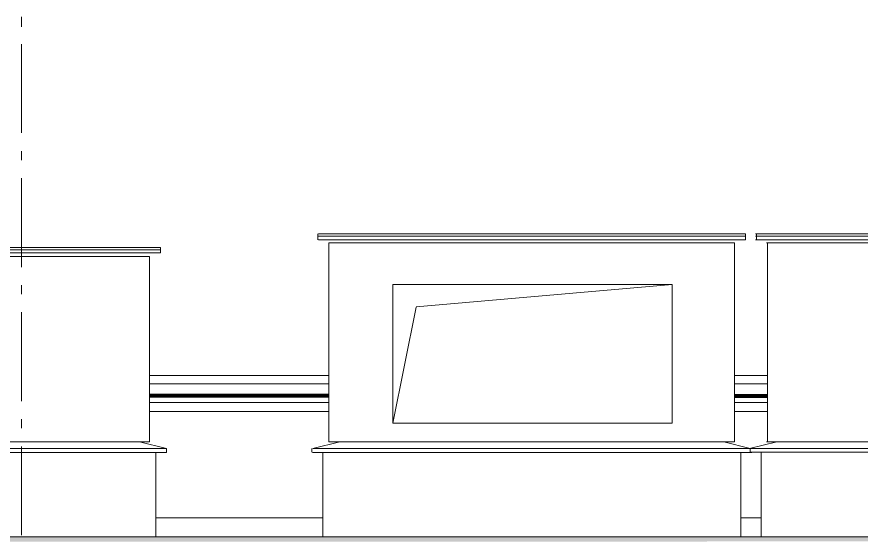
# Model space of a CAD drawing. Header units: millimetres. Extents: x -135211 to 49383, y -8033 to 228499.
# Drawn here: x -17969 to -13222, y 61668 to 64591 of the extents above; entities that cross this region are included whole.
import ezdxf

# ---------------------------------------------------------------- set-up
doc = ezdxf.new("R2010")
doc.units = ezdxf.units.MM
doc.layers.add('PDF _Геометрия', color=7, linetype='Continuous', true_color=0x1d1d1d)
doc.layers.add('PDF _Сплошная заливка', color=7, linetype='Continuous', true_color=0xffffff)

msp = doc.modelspace()

# ---------------------------------------------------------------- hatches: boundary and pattern name
at = {"layer": 'PDF _Сплошная заливка', "transparency": 33554559}
h = msp.add_hatch(color=256, dxfattribs=at)
h.paths.add_polyline_path([(-25691.9, 61763.6), (-25780.5, 61766.9), (-25912.9, 61766.9), (-25912.9, 61742.4), (-25806.2, 61742.4), (-25691.9, 61738.2), (-25581.8, 61734), (-25353.2, 61725.5), (-25243.2, 61721.3), (-25014.6, 61712.8), (-24904.5, 61708.6), (-24676, 61700.1), (-24565.9, 61695.9), (-24451.6, 61691.6), (-24341.5, 61687.4), (-24227.2, 61683.2), (-24117.2, 61679), (-24002.9, 61674.7), (-23892.8, 61670.5), (-23892.8, 61695.9), (-24002.9, 61700.1), (-24117.2, 61704.3), (-24227.2, 61708.6), (-24455.8, 61717), (-24565.9, 61721.3), (-24680.2, 61725.5), (-24790.2, 61729.7), (-25018.8, 61738.2), (-25128.9, 61742.4), (-25243.2, 61746.7), (-25353.2, 61750.9), (-25581.8, 61759.4)])
h.paths.add_polyline_path([(-263.8, 61742.4), (-263.8, 61766.9), (-569.8, 61766.9), (-763.3, 61763.6), (-1017.3, 61759.4), (-1267.1, 61755.1), (-1521.1, 61750.9), (-2020.6, 61742.4), (-2274.5, 61738.2), (-2524.3, 61734), (-2778.3, 61729.7), (-3028, 61725.5), (-3282, 61721.3), (-3781.5, 61712.8), (-4035.5, 61708.6), (-4285.3, 61704.3), (-4539.2, 61700.1), (-5038.7, 61691.6), (-5292.7, 61687.4), (-5542.5, 61683.2), (-5796.5, 61679), (-6046.2, 61674.7), (-6300.2, 61670.5), (-22601.7, 61666.3), (-22601.7, 61640.9), (-6300.2, 61645.1), (-6046.2, 61649.3), (-5796.5, 61653.6), (-5542.5, 61657.8), (-5292.7, 61662), (-5038.7, 61666.3), (-4539.2, 61674.7), (-4285.3, 61679), (-4035.5, 61683.2), (-3781.5, 61687.4), (-3282, 61695.9), (-3028, 61700.1), (-2778.3, 61704.3), (-2524.3, 61708.6), (-2274.5, 61712.8), (-2020.6, 61717), (-1521.1, 61725.5), (-1267.1, 61729.7), (-1017.3, 61734), (-763.3, 61738.2), (-513.6, 61742.4)])

# ---------------------------------------------------------------- linework, layer by layer
at = {"layer": 'PDF _Геометрия', "color": 7, "lineweight": 9}
for points in [[(-17943.1, 64535.6), (-17943.1, 64590.6)], [(-17943.1, 63938.7), (-17943.1, 64438.3)], [(-17943.1, 63786.3), (-17943.1, 63837.1)], [(-17943.1, 63185.2), (-17943.1, 63684.7)], [(-16276, 63372), (-16276, 63359.3), (-16276, 63338.2), (-16276, 63350.9)], [(-16272.6, 63358.9), (-13871.9, 63358.9), (-13871.9, 63371.6), (-16272.6, 63371.6)], [(-13871.9, 63350.5), (-13871.9, 63337.7), (-16272.6, 63337.7), (-13871.9, 63337.7), (-13871.9, 63358.9)], [(-13815.2, 63359.2), (-11415.2, 63359.2), (-11415.2, 63371.9), (-13815.2, 63371.9)], [(-11415.2, 63350.7), (-11415.2, 63338), (-13815.2, 63338), (-11415.2, 63338), (-11415.2, 63359.2)], [(-13810.5, 63371.4), (-13810.5, 63358.6), (-13810.5, 63337.5), (-13810.5, 63350.2)], [(-19431.1, 63282.8), (-17162.2, 63282.8), (-17162.2, 63295.5), (-19431.1, 63295.5)], [(-16214.6, 63320.9), (-16214.6, 62203.4)], [(-14038.6, 63321), (-16214.4, 63321)], [(-14039.5, 63321), (-13933.4, 63321), (-13933.4, 62203.5), (-14039.5, 62203.5)], [(-11581.9, 63321.3), (-13753.3, 63321.3)], [(-13749.1, 63320.8), (-13749.1, 62203.2)], [(-17162.2, 63274.3), (-17162.2, 63265.9), (-19431.1, 63265.9), (-17162.2, 63265.9), (-17162.2, 63282.8)], [(-17328.9, 63244.9), (-19373.5, 63244.9)], [(-17329.6, 63244.9), (-17223.6, 63244.9), (-17223.6, 62203.6), (-17329.6, 62203.6)], [(-17943.1, 63032.8), (-17943.1, 63083.6)], [(-15723.8, 62960.7), (-14284.3, 63087.7), (-15855.1, 63087.7), (-14284.3, 63087.7), (-14284.3, 62308.7), (-15855.1, 62308.7), (-14284.3, 62308.7), (-14284.3, 63087.7)], [(-15854.4, 62308.7), (-15723.3, 62960.6)], [(-17943.1, 62431.7), (-17943.1, 62931.2)], [(-16214.6, 62575.9), (-17222.3, 62575.9)], [(-13749.1, 62575.7), (-13930.8, 62575.7)], [(-16214.6, 62529.3), (-17222.3, 62529.3)], [(-13749.1, 62529.2), (-13930.8, 62529.2)], [(-16214.6, 62470.1), (-17222.3, 62470.1)], [(-17222.3, 62465.9), (-16214.6, 62465.9)], [(-16214.6, 62461.7), (-17222.3, 62461.7)], [(-16214.6, 62457.4), (-17222.3, 62457.4)], [(-17222.3, 62453.2), (-16214.6, 62453.2)], [(-13749.1, 62469.9), (-13930.8, 62469.9)], [(-13930.8, 62465.7), (-13749.1, 62465.7)], [(-13749.1, 62461.4), (-13930.8, 62461.4)], [(-13749.1, 62457.2), (-13930.8, 62457.2)], [(-13930.8, 62452.9), (-13749.1, 62452.9)], [(-17943.1, 62279.3), (-17943.1, 62330)], [(-17131.4, 62143.9), (-17127.1, 62143.9), (-17127.1, 62165.1), (-17279.5, 62203.2), (-17127.1, 62165.1), (-17127.1, 62143.9), (-19463.7, 62143.9)], [(-19373.5, 62203.5), (-17328.9, 62203.5)], [(-16214.4, 62203.4), (-14038.6, 62203.4)], [(-13993.5, 62203.6), (-13845.6, 62165.5)], [(-13849, 62165.4), (-13696.5, 62203.5)], [(-11384.6, 62144.1), (-11380.1, 62144.1), (-11380.1, 62165.3), (-11528.1, 62203.4), (-11380.1, 62165.3), (-11380.1, 62144.1), (-13848, 62144.1)], [(-13753.3, 62203.7), (-11581.9, 62203.7)], [(-19463.7, 62165.1), (-17127.1, 62165.1)], [(-17943.1, 61678.1), (-17943.1, 62177.7)], [(-16305.4, 62165), (-13845.6, 62165), (-13845.6, 62143.9)], [(-13848, 62165.3), (-11380.1, 62165.3)], [(-17188.5, 61670), (-17188.5, 62144.2)], [(-16306.6, 62144), (-16302.3, 62144)], [(-16304.8, 62143.8), (-13836.8, 62143.8)], [(-16249.7, 61670.2), (-16249.7, 62144.3)], [(-13898.3, 61669.9), (-13898.3, 62144.1)], [(-13784.2, 61670), (-13784.2, 62144.1)], [(-17189.7, 61776), (-16249.7, 61776)], [(-13898.5, 61775.8), (-13784.2, 61775.8)], [(-6291.2, 61669.5), (-22594.1, 61669.5)]]:
    msp.add_lwpolyline(points, dxfattribs=at)
for points in [[(-15854.9, 63087.7), (-15854.9, 62308.8)], [(-17222.3, 62423.5), (-16214.6, 62423.5)], [(-13930.8, 62423.3), (-13749.1, 62423.3)], [(-17222.3, 62372.7), (-16214.6, 62372.7)], [(-13930.8, 62372.6), (-13749.1, 62372.6)], [(-16305.4, 62165), (-16153.2, 62203.2)], [(-16311.1, 62144.6), (-16311.1, 62165.7)]]:
    msp.add_lwpolyline(points, close=True, dxfattribs=at)
at = {"layer": 'PDF _Геометрия', "color": 7, "lineweight": 20}
msp.add_lwpolyline([(-6291.2, 61669.5), (-22594.1, 61669.5)], dxfattribs=at)

doc.saveas('drawing.dxf')
